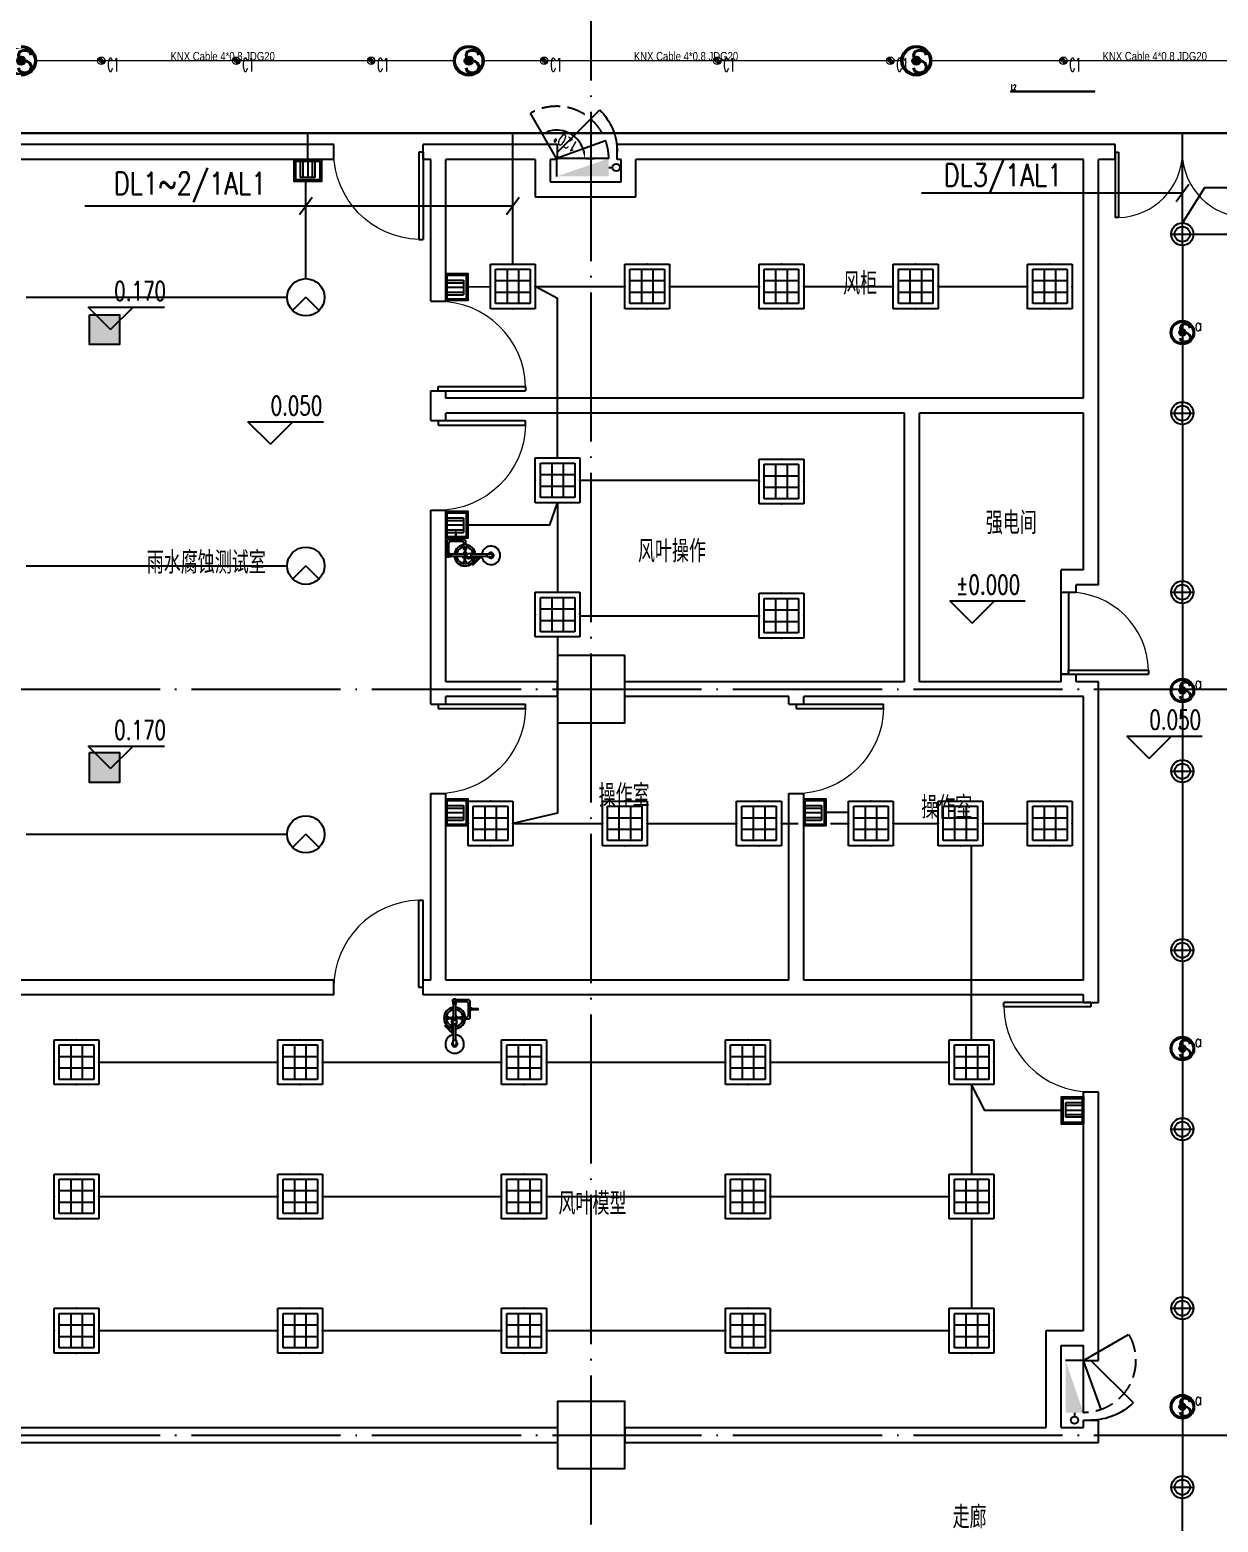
# Model space of a CAD drawing. Extents: x -621157 to 1764546, y -106808 to 741893.
# Drawn here: x 382399 to 398329, y 8832 to 28839 of the extents above; entities that cross this region are included whole.
import ezdxf
from ezdxf.enums import TextEntityAlignment as Align

# ---------------------------------------------------------------- set-up
doc = ezdxf.new("R2010")
doc.units = 0
doc.header["$LTSCALE"] = 1000
doc.header["$MEASUREMENT"] = 0
doc.linetypes.add('XREF-A-101-平面图_t3$0$DASH', pattern=[0.35, 0.25, -0.1])
doc.linetypes.add('XREF-A-101-平面图_t3$0$DOTE', pattern=[2.42, 2, -0.2, 0.02, -0.2])
for name, color, linetype in [('0-底图', 7, 'Continuous'), ('A-吊顶图及精装修区域', 7, 'Continuous'), ('EQUIP-照明', 3, 'Continuous'), ('I-LIGHT', 3, 'Continuous'), ('KNX line', 3, 'Continuous'), ('L_ELEM', 40, 'Continuous'), ('SIG_TEXT', 2, 'Continuous'), ('TEL_TEXT', 7, 'Continuous'), ('WIRE-控制', 6, 'Continuous'), ('WIRE-照明', 4, 'Continuous'), ('XREF-A-101-平面图_t3$0$1212121', 8, 'Continuous'), ('XREF-A-101-平面图_t3$0$A-COLUMN', 8, 'Continuous'), ('XREF-A-101-平面图_t3$0$A-DIM_ELEV', 8, 'Continuous'), ('XREF-A-101-平面图_t3$0$A-DOTE', 8, 'Continuous'), ('XREF-A-101-平面图_t3$0$A-PUB_HATCH', 8, 'Continuous'), ('XREF-A-101-平面图_t3$0$A-ROOM-CH', 8, 'Continuous'), ('XREF-A-101-平面图_t3$0$A-WALL', 8, 'Continuous'), ('XREF-A-101-平面图_t3$0$A-WINDOW', 8, 'Continuous'), ('XREF-A-101-平面图_t3$0$M-HOLE', 8, 'Continuous'), ('XREF-A-101-平面图_t3$0$P-EQUIPMENT', 8, 'Continuous'), ('XREF-A-101-平面图_t3$0$家具-实验室家具', 8, 'Continuous'), ('XREF-A-101-平面图_t3$0$水-尺寸', 8, 'Continuous'), ('控制系统', 6, 'Continuous'), ('设备-照明', 3, 'Continuous')]:
    doc.layers.add(name, color=color, linetype=linetype)
doc.layers.add('LIGHT-INF', color=6, linetype='Continuous', lineweight=0)
doc.layers.add('弱电设备层', color=1, linetype='Continuous', lineweight=9)
doc.styles.add('_TCH_LABEL', font='COMPLEX', dxfattribs={"bigfont": 'GBCBIG'})
doc.styles.add('_TEL_DIM', font='SIMPLEX', dxfattribs={"width": 0.8, "height": 3.5, "bigfont": 'HZTXT'})
doc.styles.add('arch_dim', font='arial.ttf', dxfattribs={"width": 0.8})
doc.styles.add('DIM_FONT', font='ROMANS', dxfattribs={"width": 0.8, "bigfont": 'HZDXC'})
doc.styles.add('INF DIM', font='SIMPLEX.SHX', dxfattribs={"width": 0.7, "bigfont": 'hztxt.shx'})
doc.styles.get("Standard").update_dxf_attribs({"font": 'romans.shx', "bigfont": 'HZDXC.SHX'})
doc.styles.add('XREF-A-101-平面图_t3$0$-HZDXCROMANS', font='ROMANS.shx', dxfattribs={"bigfont": 'HZDXC.shx'})
doc.styles.add('XREF-A-101-平面图_t3$0$A-DIM_T3', font='SIMPLEX', dxfattribs={"width": 0.705882, "bigfont": 'GBCBIG'})
doc.styles.add('XREF-A-101-平面图_t3$0$A-STANDARD', font='SIMPLEX', dxfattribs={"bigfont": 'GBCBIG'})
doc.styles.add('XZC', font='SIMPLEX.SHX', dxfattribs={"width": 0.7, "bigfont": 'hztxt.shx'})
doc.linetypes.add('Ground', pattern='A,0.75,-0.125,[135,sr.shx,S=0.1,R=0,X=-0.15,Y=0],0.125,-0.125', length=1.125)
doc.linetypes.add('LED_LINE', pattern='A,12.7,-5.08,["LED",XZC,S=2.54,R=0,X=-2.54,Y=-1.27],-6.35', length=24.13)
doc.dimstyles.get("Standard").update_dxf_attribs({"dimscale": 100, "dimtxt": 3.5, "dimasz": 1, "dimexe": 2.5, "dimexo": 3, "dimgap": 1.5, "dimtad": 1, "dimdec": 0, "dimzin": 0, "dimdsep": 46, "dimtxsty": 'Standard', "dimblk": 'ARCHTICK', "dimcen": 0.09, "dimadec": 0, "dimazin": 0, "dimtfac": 1, "dimtdec": 0, "dimtix": 1, "dimtmove": 2, "dimatfit": 3, "dimfxl": 0, "dimtolj": 1, "dimtzin": 0, "dimarcsym": 0})
doc.dimstyles.new('XREF-A-101-平面图_t3$0$A-DIM-ANGLE-50', dxfattribs={"dimscale": 50, "dimtxt": 2.975, "dimasz": 2, "dimexe": 2.5, "dimexo": 3, "dimgap": 1, "dimtad": 3, "dimdec": 0, "dimzin": 0, "dimdsep": 46, "dimtxsty": 'XREF-A-101-平面图_t3$0$A-DIM_T3', "dimcen": 0.09, "dimclrt": 7, "dimazin": 2, "dimtfac": 1, "dimtdec": 0, "dimtix": 1, "dimtmove": 2, "dimatfit": 3, "dimfxl": 0, "dimtolj": 1, "dimtzin": 0, "dimarcsym": 0})

# ---------------------------------------------------------------- blocks, each defined once
blk = doc.blocks.new('XREF-A-101-平面图_t3$0$轴网')
at = {"layer": 'XREF-A-101-平面图_t3$0$A-DOTE', "linetype": 'XREF-A-101-平面图_t3$0$DOTE'}
for p, q in [((19000, -3300), (19000, 43300)), ((-3300, 20000), (69800, 20000)), ((-3300, 10000), (69800, 10000))]:
    blk.add_line(p, q, dxfattribs=at)
blk = doc.blocks.new('XREF-A-101-平面图_t3$0$ROOM')
at = {"layer": 'XREF-A-101-平面图_t3$0$A-ROOM-CH', "style": 'XREF-A-101-平面图_t3$0$-HZDXCROMANS', "width": 0.6}
for tag, p in [('中文房间名称', (0, -1000)), ('英文房间名称', (0, -1500))]:
    blk.add_attdef(tag, text='', height=300, dxfattribs=at).set_placement(p, align=Align.CENTER)
blk = doc.blocks.new('XREF-A-101-平面图_t3$0$柱网1F')
at = {"layer": 'XREF-A-101-平面图_t3$0$A-COLUMN'}
for points in [[(18550, -20450), (19450, -20450), (19450, -19550), (18550, -19550)], [(18550, -30450), (19450, -30450), (19450, -29550), (18550, -29550)]]:
    blk.add_lwpolyline(points, close=True, dxfattribs=at)
blk = doc.blocks.new('*D25269')
at = {"layer": 'Defpoints', "color": 0}
for p in [(453, 823), (240, 700), (240, 454), (484, 409)]:
    blk.add_point(p, dxfattribs=at)
at = {"layer": 'XREF-A-101-平面图_t3$0$水-尺寸', "color": 0, "linetype": 'ByBlock', "lineweight": -2}
for p, q in [((583, 898), (677, 952)), ((240, 304), (240, 195))]:
    blk.add_line(p, q, dxfattribs=at)
blk.add_arc((240, 700), 380, 285.1271, 14.8729, dxfattribs=at)
at = {"layer": 'XREF-A-101-平面图_t3$0$水-尺寸', "color": 0}
for points in [[(623, 804), (592, 791), (569, 890)], [(337, 350), (341, 317), (240, 320)]]:
    blk.add_solid(points, dxfattribs=at)
at = {"layer": 'XREF-A-101-平面图_t3$0$水-尺寸', "color": 7, "insert": (461, 572), "char_height": 148.8, "attachment_point": 5, "rotation": 60, "style": 'XREF-A-101-平面图_t3$0$A-DIM_T3'}
blk.add_mtext('\\A1;120%%d', dxfattribs=at)
blk = doc.blocks.new('_ArchTick')
at = {"color": 0, "linetype": 'ByBlock', "const_width": 0.4}
blk.add_lwpolyline([(-0.5, -0.5), (0.5, 0.5)], dxfattribs=at)
blk = doc.blocks.new('*D25423')
at = {"layer": 'Defpoints', "color": 0}
blk.add_point((0, 0), dxfattribs=at)
blk.add_point((0, 0), dxfattribs=at)
blk.add_point((0, 0), dxfattribs=at)
blk.add_point((0, 0), dxfattribs=at)
at = {"layer": 'XREF-A-101-平面图_t3$0$水-尺寸', "color": 0, "linetype": 'ByBlock', "lineweight": -2}
blk.add_line((0, 300), (0, 250), dxfattribs=at)
blk.add_line((0, 300), (0, 250), dxfattribs=at)
blk.add_arc((0, 0), 0, 180, 180, dxfattribs=at)
at = {"layer": 'XREF-A-101-平面图_t3$0$水-尺寸', "color": 0, "linetype": 'ByBlock', "lineweight": -2, "xscale": 100, "yscale": 100, "zscale": 100}
for rotation in [90, 90.00000000000001]:
    blk.add_blockref('_ArchTick', (0, 0), dxfattribs=dict(at, rotation=rotation))
at = {"layer": 'XREF-A-101-平面图_t3$0$水-尺寸', "color": 0, "insert": (0, 0), "char_height": 350, "attachment_point": 5}
blk.add_mtext('\\A1;0%%d', dxfattribs=at)
blk = doc.blocks.new('XREF-A-101-平面图_t3$0$Shower_plan')
at = {"layer": 'XREF-A-101-平面图_t3$0$1212121'}
for p, q in [((-20, -112), (-20, -94)), ((-16, -314), (-16, -120)), ((16, -314), (16, -120)), ((20, -112), (20, -94)), ((164, -90), (164, -66)), ((184, -114), (208, -114)), ((212, -177), (208, -177)), ((212, -199), (208, -199)), ((215, -184), (220, -184)), ((215, -193), (220, -193)), ((-94, -290), (-90, -290)), ((-75, -301), (-18, -302)), ((-75, -315), (-22, -315)), ((-34, -355), (-31, -355)), ((-34, -361), (-31, -361)), ((-16, -607), (-16, -396)), ((16, -607), (16, -396)), ((75, -302), (17, -302)), ((75, -316), (22, -316)), ((94, -327), (90, -327)), ((160, -297), (160, -321)), ((184, -274), (208, -274))]:
    blk.add_line(p, q, dxfattribs=at)
for points in [[(-22, -120), (-22, -112), (22, -112), (22, -120)], [(-37, -500), (-34, -500), (-34, -346), (-37, -346)], [(24, -388), (-24, -388), (-24, -338), (-22, -336), (22, -336), (24, -338)]]:
    blk.add_lwpolyline(points, close=True, dxfattribs=at)
for points in [[(143, -321), (184, -321, 0.414214), (208, -297), (208, -90, 0.414214), (184, -66), (23, -66)], [(143, -297), (160, -297, 0.414214), (184, -273), (184, -114, 0.414214), (160, -90), (23, -90)], [(-111, -308, -0.092425), (-109, -301, -0.095768), (-106, -295, -0.100909), (-101, -292, -0.104872), (-94, -290, -0.001591), (-94, -290, -0.100909)], [(-93, -325, -0.034962), (-95, -325, -0.104872), (-101, -324, -0.100909), (-106, -320, -0.095768), (-110, -314, -0.092425), (-111, -308, -0.092425)], [(-37, -349, 0.153738), (-38, -347), (-43, -347, 0.078248), (-44, -349), (-44, -364, 0.153738), (-43, -367), (-38, -367, 0.153738), (-37, -364)], [(-23, -388), (-23, -395, 0.154019), (-19, -396), (19, -396, 0.154019), (23, -395), (23, -388)], [(92, -292, -0.034962), (94, -292, -0.104872), (100, -293, -0.100909), (106, -297, -0.095768), (109, -303, -0.092425), (110, -310, -0.092425)], [(110, -310, -0.092425), (109, -316, -0.095768), (105, -322, -0.100909), (100, -326, -0.104872), (94, -327, -0.001591), (94, -327, -0.100909)], [(-16, -530), (-128, -419, -1), (-122, -414)], [(-122, -414), (-53, -483, -1)], [(-37, -491), (-54, -491, -1), (-54, -483), (-37, -483)], [(-45, -491), (-16, -519, -1)]]:
    blk.add_lwpolyline(points, format="xyb", dxfattribs=at)
for points in [[(212, -177), (214, -177), (215, -179), (215, -198), (214, -199)], [(212, -199), (214, -199), (215, -198), (215, -179), (214, -177)], [(-24, -371), (-31, -371), (-31, -346), (-24, -346)], [(-22, -336), (-22, -314), (22, -314), (22, -336)], [(-34, -491), (-28, -491), (-28, -483), (-34, -483)], [(-31, -657), (-20, -637)], [(20, -637), (31, -657), (16, -684), (-16, -684), (-31, -657)]]:
    blk.add_lwpolyline(points, dxfattribs=at)
for points in [[(221, -201), (229, -201, 0.414214), (231, -199), (231, -194, -0.414214), (232, -193), (313, -193, 0.414214), (313, -192), (313, -185, 0.414214), (313, -184), (232, -184, -0.414214), (231, -183), (231, -177, 0.414214), (229, -176), (221, -176, 0.414214), (220, -177), (220, -199, 0.414214)], [(-106, -308, -0.092425), (-105, -301, -0.095768), (-102, -295, -0.100909), (-96, -292, -0.104872), (-90, -290, -0.104872), (-84, -292, -0.100909), (-79, -296, -0.095768), (-75, -301, -0.092425), (-74, -308, -0.092425), (-75, -315, -0.095768), (-79, -320, -0.100909), (-84, -324, -0.104872), (-90, -325, -0.104872), (-97, -324, -0.100909), (-102, -320, -0.095768), (-105, -314, -0.092425)], [(106, -310, -0.092425), (105, -316, -0.095768), (101, -322, -0.100909), (96, -326, -0.104872), (90, -327, -0.104872), (84, -325, -0.100909), (78, -322, -0.095768), (75, -316, -0.092425), (74, -309, -0.092425), (75, -303, -0.095768), (78, -297, -0.100909), (84, -293, -0.104872), (90, -292, -0.104872), (96, -293, -0.100909), (101, -297, -0.095768), (105, -303, -0.092425)], [(-20, -657), (-20, -607), (20, -607), (20, -657, -1)]]:
    blk.add_lwpolyline(points, format="xyb", close=True, dxfattribs=at)
for centre, radius in [((0, -78), 26.3), ((0, -78), 16.4), ((-60, -481), 3.91)]:
    blk.add_circle(centre, radius, dxfattribs=at)
for centre, radius, start, end in [((0, -309), 144, 96.5663, 263.4343), ((0, -309), 139, 96.804, 263.1966), ((0, -309), 111, 98.3801, 261.6205), ((0, -309), 144, 276.5663, 83.4343), ((0, -309), 139, 276.804, 83.1966), ((0, -309), 111, 278.6256, 81.375), ((0, -309), 36, 116.7475, 168.6934), ((0, -309), 36, 190.3072, 231.764), ((0, -309), 18.8, 149.7809, 195.9711), ((0, -309), 36, 10.3072, 62.4104), ((0, -309), 18.8, 344.0295, 27.2237), ((0, -309), 36, 308.7702, 348.6934), ((0, -657), 125, 97.5816, 82.419), ((0, -657), 37.5, 121.3804, 58.6121)]:
    blk.add_arc(centre, radius, start, end, dxfattribs=at)
blk = doc.blocks.new('XREF-A-101-平面图_t3$0$G$C45C07046')
at = {"layer": 'XREF-A-101-平面图_t3$0$家具-实验室家具', "color": 252}
for p, rotation in [((116999, 21794), 90.00000001293951), ((117170, 15900), 1.293952563271051e-08)]:
    blk.add_blockref('XREF-A-101-平面图_t3$0$Shower_plan', p, dxfattribs=dict(at, rotation=rotation))
blk = doc.blocks.new('XREF-A-101-平面图_t3$0$DOOR2DLIB$SYSLIB$00000107')
at = {"color": 0}
for p, q in [((0.45, 0.975), (0.5, 0.975)), ((0.45, 0), (0.45, 0.975)), ((0.5, 0), (0.5, 0.975)), ((0.5, 0), (0.45, 0))]:
    blk.add_line(p, q, dxfattribs=at)
at = {"color": 0, "lineweight": 13}
blk.add_arc((0.475, 0), 0.975, 91.4693, 180, dxfattribs=at)
blk = doc.blocks.new('XREF-A-101-平面图_t3$0$DOOR2DLIB$SYSLIB$00000108')
at = {"color": 0}
for p, q in [((-0.5, 0), (-0.5, 0.4875)), ((-0.475, 0.4875), (-0.5, 0.4875)), ((-0.475, 0), (-0.475, 0.4875)), ((0.475, 0), (0.475, 0.4875)), ((0.475, 0.4875), (0.5, 0.4875)), ((0.5, 0), (0.5, 0.4875)), ((-0.5, 0), (-0.475, 0)), ((0.5, 0), (0.475, 0))]:
    blk.add_line(p, q, dxfattribs=at)
at = {"color": 0, "lineweight": 13}
for centre, start, end in [((-0.4875, 0), 0, 88.53072), ((0.4875, 0), 91.46928, 180)]:
    blk.add_arc(centre, 0.4875, start, end, dxfattribs=at)
blk = doc.blocks.new('XREF-A-101-平面图_t3$0$DOOR2DLIB$SYSLIB$00000101')
at = {"color": 0}
blk.add_line((0.5, 0), (-0.207, 0.707), dxfattribs=at)
blk.add_arc((0.5, 0), 1, 135, 180, dxfattribs=at)
blk = doc.blocks.new('筒灯')
at = {"color": 8}
for p, q in [((150, 0), (-150, 0)), ((0, 150), (0, -150))]:
    blk.add_line(p, q, dxfattribs=at)
blk.add_circle((0, 0), 150)
blk.add_circle((0, 0), 102, dxfattribs=at)
blk = doc.blocks.new('G$C3816A8C5')
at = {"layer": '弱电设备层', "lineweight": -3}
for p, q in [((-114, 25), (-114, 298)), ((-114, 298), (129, 298)), ((-72, 25), (-72, 298)), ((1, 25), (1, 298)), ((87, 25), (87, 298)), ((129, 25), (129, 298))]:
    blk.add_line(p, q, dxfattribs=at)
for points in [[(-228, 0), (-228, 368), (228, 368), (228, 0)], [(-200, 25), (-200, 341), (202, 341), (202, 25)]]:
    blk.add_lwpolyline(points, close=True, dxfattribs=at)
blk = doc.blocks.new('HC002569125682')
at = {"layer": 'EQUIP-照明', "color": 0}
for q in [(-1.77, -1.77), (1.77, -1.77)]:
    blk.add_line((0, 0), q, dxfattribs=at)
blk.add_circle((0, 0), 2.5, dxfattribs=at)
at = {"color": 0, "width": 0.7}
blk.add_attdef('PSFHATT', (2.52, -2.5), '', height=0.025, dxfattribs=at)
at = {"layer": 'EQUIP-照明', "color": 0, "style": '_TCH_LABEL', "flags": 9}
blk.add_attdef('A', (0, 0), '', height=0.0001, dxfattribs=at)
blk = doc.blocks.new('SS')
at = {"layer": '控制系统'}
for p, q in [((351296, 52793), (351149, 52793)), ((351290, 52821), (351155, 52765)), ((351155, 52821), (351290, 52765)), ((351171, 52844), (351275, 52741)), ((351275, 52844), (351171, 52741)), ((351195, 52860), (351251, 52725)), ((351251, 52860), (351195, 52725)), ((351223, 52866), (351223, 52719))]:
    blk.add_line(p, q, dxfattribs=at)
for radius in [303, 272, 83.5, 73.3]:
    blk.add_circle((351223, 52793), radius, dxfattribs=at)
at = {"color": 7, "style": '_TEL_DIM', "width": 0.8}
blk.add_text('s', height=673, dxfattribs=at).set_placement((351098, 52554))
at = {"layer": 'SIG_TEXT', "style": 'DIM_FONT', "width": 0.75}
blk.add_text('a', height=300, dxfattribs=at).set_placement((351535, 52835))
blk = doc.blocks.new('$equip$00001153')
for p, q in [((-0.5, 0.5), (0.5, 0.5)), ((-0.5, -0.5), (-0.5, 0.5)), ((-0.385, 0.385), (0.385, 0.385)), ((-0.385, -0.385), (-0.385, 0.385)), ((-0.129, 0.385), (-0.129, -0.385)), ((0.128, 0.385), (0.128, -0.385)), ((0.385, 0.385), (0.385, -0.385)), ((0.5, 0.5), (0.5, -0.5)), ((-0.385, 0.128), (0.385, 0.128)), ((-0.385, -0.129), (0.385, -0.129)), ((0.5, -0.5), (-0.5, -0.5)), ((0.385, -0.385), (-0.385, -0.385))]:
    blk.add_line(p, q)
for p in [(0, 0.5), (-0.5, 0), (0.5, 0), (0, -0.5)]:
    blk.add_point(p)
at = {"layer": 'TEL_TEXT', "style": '_TEL_DIM', "flags": 1}
blk.add_attdef('A', text='', height=0.00002, dxfattribs=at).set_placement((0, 0), align=Align.MIDDLE_CENTER)
blk = doc.blocks.new('G$C47A28A43')
at = {"layer": 'EQUIP-照明', "xscale": 600.000000002794, "yscale": 600.0000000027358, "zscale": 600.0000000027285}
for p in [(17950, -14600), (19750, -14600), (21550, -14600), (23350, -14600), (25150, -14600), (18550, -17200), (21550, -17215), (18550, -19000), (21550, -19015), (17650, -21800), (19450, -21800), (21250, -21800), (22750, -21800), (23950, -21800), (25150, -21800), (12100, -25000), (15100, -25000), (18100, -25000), (21100, -25000), (24100, -25000), (12100, -26800), (15100, -26800), (18100, -26800), (21100, -26800), (24100, -26800), (12100, -28600), (15100, -28600), (18100, -28600), (21100, -28600), (24100, -28600)]:
    blk.add_blockref('$equip$00001153', p, dxfattribs=at)
blk = doc.blocks.new('Infinity0113193952')
blk.add_lwpolyline([(-8306, -2073), (-8306, -2081), (-7178, -2081), (-7178, -2073)], close=True)
at = {"style": 'INF DIM', "width": 0.5}
blk.add_text('L2', height=72, dxfattribs=at).set_placement((-8301, -2055))
blk = doc.blocks.new('A$Cffee1762')
h = blk.add_hatch(color=8)
h.dxf.hatch_style = 1
h.paths.add_polyline_path([(-50, 0), (-24, 0, -0.414214), (0, 24), (0, 50, 0.414214)])
h.paths.add_polyline_path([(0, -24), (0, -50, 0.414214), (50, 0), (24, 0, -0.414214)])
at = {"color": 8}
for points in [[(50, 0), (-50, 0)], [(0, 50), (0, -50)]]:
    blk.add_lwpolyline(points, dxfattribs=at)
blk.add_circle((0, 0), 50)
blk.add_circle((0, 0), 24.5, dxfattribs=at)
at = {"style": 'INF DIM', "width": 0.5}
blk.add_text('C1', height=180, dxfattribs=at).set_placement((81, -144))
blk = doc.blocks.new('*U24667')
at = {"layer": 'LIGHT-INF'}
blk.add_blockref('A$Cffee1762', (-71, 47), dxfattribs=at)
blk = doc.blocks.new('*U24666')
at = {"layer": 'LIGHT-INF', "color": 0, "linetype": 'ByBlock', "lineweight": -2}
for p in [(0, 0), (2320, 0), (4640, 0), (6960, 0), (9280, 0), (11600, 0), (13920, 0)]:
    blk.add_blockref('*U24667', p, dxfattribs=at)
blk = doc.blocks.new('G$C6C03BD24')
at = {"layer": 'LIGHT-INF', "color": 6}
for name, p in [('A$Cffee1762', (12433, -11575)), ('A$Cffee1762', (14242, -11575)), ('*U24666', (16121, -11622)), ('Infinity0113193952', (32928, -9910))]:
    blk.add_blockref(name, p, dxfattribs=at)
blk = doc.blocks.new('804')
at = {"layer": '控制系统'}
for p, q in [((27, 0), (-27, 0)), ((25, 10), (-25, -10)), ((-25, 10), (25, -10)), ((-19, 19), (19, -19)), ((19, 19), (-19, -19)), ((-10, 25), (10, -25)), ((10, 25), (-10, -25)), ((0, 27), (0, -27))]:
    blk.add_line(p, q, dxfattribs=at)
for radius in [112, 101, 31, 27.2]:
    blk.add_circle((0, 0), radius, dxfattribs=at)
at = {"color": 7, "style": '_TEL_DIM', "width": 0.8}
blk.add_text('s', height=250, dxfattribs=at).set_placement((-46, -89))
blk = doc.blocks.new('G$C51B1E2D8')
at = {"layer": 'KNX line', "ltscale": 73.427512, "const_width": 20}
for points in [[(11661, -11675), (17257, -11675)], [(17661, -11675), (23257, -11675)], [(23661, -11675), (29257, -11675)]]:
    blk.add_lwpolyline(points, dxfattribs=at)
at = {"layer": 'L_ELEM', "xscale": 1.795252225519288, "yscale": 1.795252225519288, "zscale": 1.795252225519288}
for p in [(11459, -11675), (17459, -11675), (23459, -11675)]:
    blk.add_blockref('804', p, dxfattribs=at)
at = {"layer": 'KNX line', "char_height": 114.29, "width": 1395.51, "attachment_point": 1, "style": 'arch_dim'}
for insert in [(13461, -11557, -1), (19672, -11557, -1), (25956, -11557, -1)]:
    blk.add_mtext('KNX Cable 4*0.8 JDG20', dxfattribs=dict(at, insert=insert))
blk = doc.blocks.new('XREF-A-101-平面图_t3$0$单出口消火栓新-M')
for p, q in [((240, 700), (846.2, 1050)), ((240, 700), (0, 700)), ((479.4, 42.2), (240, 700)), ((240, 0), (240, 700))]:
    blk.add_line(p, q)
at = {"color": 0, "linetype": 'XREF-A-101-平面图_t3$0$DASH'}
blk.add_arc((240, 700), 700, 270, 30, dxfattribs=at)
blk.add_solid([(240, 0), (0, 0), (0, 700)])
at = {"layer": 'XREF-A-101-平面图_t3$0$水-尺寸', "linetype": 'ByBlock'}
dim = blk.add_angular_dim_3p(base=(484.1724, 409.0066), center=(240, 700), p1=(240, 453.7576), p2=(453.2522, 823.1212), dimstyle='XREF-A-101-平面图_t3$0$A-DIM-ANGLE-50', override={"dimtix": 0}, dxfattribs=at)
dim.commit()
dim.dimension.update_dxf_attribs({"geometry": '*D25269', "text_midpoint": (461.2607, 572.2551)})
blk = doc.blocks.new('XREF-A-101-平面图_t3$0$')
at = {"layer": 'XREF-A-101-平面图_t3$0$P-EQUIPMENT', "color": 10}
blk.add_line((0, 120), (50, 120), dxfattribs=at)
at = {"layer": 'XREF-A-101-平面图_t3$0$P-EQUIPMENT'}
blk.add_circle((100, 120), 50, dxfattribs=at)
at = {"layer": 'XREF-A-101-平面图_t3$0$P-EQUIPMENT', "rotation": 90}
blk.add_blockref('XREF-A-101-平面图_t3$0$单出口消火栓新-M', (0, 0), dxfattribs=at)
blk = doc.blocks.new('XREF-A-101-平面图_t3$0$单出口消火栓新')
for p, q in [((-240, 700), (-846.2, 1050)), ((-479.4, 42.2), (-240, 700)), ((-240, 0), (-240, 700)), ((-240, 700), (0, 700))]:
    blk.add_line(p, q)
at = {"color": 0, "linetype": 'XREF-A-101-平面图_t3$0$DASH'}
blk.add_arc((-240, 700), 700, 150, 270, dxfattribs=at)
blk.add_solid([(-240, 0), (0, 0), (0, 700)])
at = {"layer": 'XREF-A-101-平面图_t3$0$水-尺寸', "linetype": 'ByBlock'}
dim = blk.add_angular_dim_3p(base=(0, 0), center=(0, 0), p1=(0, 0), p2=(0, 0), dimstyle='Standard', dxfattribs=at)
dim.commit()
dim.dimension.update_dxf_attribs({"geometry": '*D25423', "text_midpoint": (0, 0)})
blk = doc.blocks.new('*U25256')
at = {"layer": 'XREF-A-101-平面图_t3$0$P-EQUIPMENT', "color": 10}
blk.add_line((0, 120), (50, 120), dxfattribs=at)
at = {"layer": 'XREF-A-101-平面图_t3$0$P-EQUIPMENT'}
blk.add_circle((100, 120), 50, dxfattribs=at)
at = {"layer": 'XREF-A-101-平面图_t3$0$P-EQUIPMENT', "xscale": -1, "rotation": 90}
blk.add_blockref('XREF-A-101-平面图_t3$0$单出口消火栓新', (0, 0), dxfattribs=at)
blk = doc.blocks.new('XREF-A-101-平面图_t3$0$G$C156FCA62')
at = {"layer": 'XREF-A-101-平面图_t3$0$P-EQUIPMENT'}
blk.add_blockref('XREF-A-101-平面图_t3$0$', (19236, 26874), dxfattribs=at)
at = {"layer": 'XREF-A-101-平面图_t3$0$P-EQUIPMENT', "rotation": 270}
blk.add_blockref('*U25256', (25359, 10300), dxfattribs=at)
blk = doc.blocks.new('*U25374')
at = {"layer": 'XREF-A-101-平面图_t3$0$P-EQUIPMENT', "color": 10}
blk.add_line((0, 120), (50, 120), dxfattribs=at)
at = {"layer": 'XREF-A-101-平面图_t3$0$P-EQUIPMENT'}
blk.add_circle((100, 120), 50, dxfattribs=at)
at = {"layer": 'XREF-A-101-平面图_t3$0$P-EQUIPMENT', "xscale": -1, "rotation": 90}
blk.add_blockref('XREF-A-101-平面图_t3$0$单出口消火栓新', (0, 0), dxfattribs=at)
blk = doc.blocks.new('XREF-A-101-平面图_t3$0$G$C646F86AA')
at = {"layer": 'XREF-A-101-平面图_t3$0$P-EQUIPMENT'}
blk.add_blockref('XREF-A-101-平面图_t3$0$', (19236, 26874), dxfattribs=at)
at = {"layer": 'XREF-A-101-平面图_t3$0$P-EQUIPMENT', "rotation": 270}
blk.add_blockref('*U25374', (25359, 10300), dxfattribs=at)
blk = doc.blocks.new('XREF-A-101-平面图_t3')
at = {"layer": 'XREF-A-101-平面图_t3$0$A-PUB_HATCH'}
h = blk.add_hatch(dxfattribs=at)
h.set_pattern_fill('DOTS', color=256, scale=30)
h.set_pattern_definition([(0, (0, 0), (23.8125, 47.625), [0, -47.625])])
h.paths.add_polyline_path([(212275, 25020), (212675, 25020), (212675, 24620), (212275, 24620)])
h.paths.add_polyline_path([(208600, 25020), (209000, 25020), (209000, 24620), (208600, 24620)])
h.paths.add_polyline_path([(210000, 25020), (210400, 25020), (210400, 24620), (210000, 24620)])
h.paths.add_polyline_path([(212275, 19150), (212675, 19150), (212675, 18750), (212275, 18750)])
h.paths.add_polyline_path([(206245, 25020), (206645, 25020), (206645, 24620), (206245, 24620)])
h.paths.add_polyline_path([(210000, 19150), (210400, 19150), (210400, 18750), (210000, 18750)])
h.paths.add_polyline_path([(208600, 19150), (209000, 19150), (209000, 18750), (208600, 18750)])
h.paths.add_polyline_path([(203890, 25020), (204290, 25020), (204290, 24620), (203890, 24620)])
h.paths.add_polyline_path([(206245, 20200), (206645, 20200), (206645, 19800), (206245, 19800)])
h.paths.add_polyline_path([(206245, 19150), (206645, 19150), (206645, 18750), (206245, 18750)])
h.paths.add_polyline_path([(203890, 19150), (204290, 19150), (204290, 18750), (203890, 18750)])
h.paths.add_polyline_path([(207050, 21230), (207550, 21230), (207550, 20730), (207050, 20730)])
h.paths.add_polyline_path([(205350, 21230), (205850, 21230), (205850, 20730), (205350, 20730)])
h.paths.add_polyline_path([(205350, 22930), (205850, 22930), (205850, 22430), (205350, 22430)])
h.paths.add_polyline_path([(207050, 22930), (207550, 22930), (207550, 22430), (207050, 22430)])
at = {"layer": 'XREF-A-101-平面图_t3$0$A-DIM_ELEV'}
for p, q in [((212558, 24820), (212258, 25120)), ((212258, 25120), (213282, 25120)), ((212558, 24820), (212858, 25120)), ((214699, 23284), (214399, 23584)), ((214399, 23584), (215412, 23584)), ((214699, 23284), (214999, 23584)), ((224107, 20884), (223807, 21184)), ((223807, 21184), (224820, 21184)), ((224107, 20884), (224407, 21184)), ((212558, 18935), (212258, 19235)), ((212258, 19235), (213282, 19235)), ((212558, 18935), (212858, 19235)), ((226479, 19072), (226179, 19372)), ((226179, 19372), (227192, 19372)), ((226479, 19072), (226779, 19372))]:
    blk.add_line(p, q, dxfattribs=at)
at = {"layer": 'XREF-A-101-平面图_t3$0$A-WALL'}
for p, q in [((215550, 27300), (202900, 27300)), ((216950, 27300), (216750, 27300)), ((218350, 27300), (216950, 27300)), ((218550, 27300), (218350, 27300)), ((219500, 27300), (219350, 27300)), ((225700, 27300), (219500, 27300)), ((226025, 27300), (225700, 27300)), ((215550, 27100), (202800, 27100)), ((216850, 27100), (216750, 27100)), ((216850, 25200), (216850, 27100)), ((217050, 25200), (217050, 27100)), ((218250, 27100), (217050, 27100)), ((218250, 27100), (218250, 26600)), ((218450, 27100), (218450, 26800)), ((218550, 27100), (218450, 27100)), ((219400, 27100), (219350, 27100)), ((219400, 26800), (219400, 27100)), ((219600, 26600), (219600, 27100)), ((225600, 27100), (219600, 27100)), ((225600, 23900), (225600, 27100)), ((225800, 23800), (225800, 27100)), ((226025, 27100), (225800, 27100)), ((218450, 26800), (219400, 26800)), ((218250, 26600), (219600, 26600)), ((216850, 23800), (216850, 24000)), ((217050, 23900), (217050, 24000)), ((223300, 23900), (217050, 23900)), ((225600, 23900), (223300, 23900)), ((216850, 23600), (216850, 23800)), ((223200, 23700), (217050, 23700)), ((217050, 23600), (217050, 23700)), ((223200, 20100), (223200, 23700)), ((223400, 20100), (223400, 23700)), ((225600, 23700), (223400, 23700)), ((225600, 21600), (225600, 23700)), ((225800, 21400), (225800, 23800)), ((216850, 20000), (216850, 22400)), ((217050, 20100), (217050, 22400)), ((225600, 21600), (225300, 21600)), ((225300, 21300), (225300, 21600)), ((225800, 21400), (225500, 21400)), ((225500, 21300), (225500, 21400)), ((218550, 20100), (217050, 20100)), ((218550, 19900), (218550, 20100)), ((221750, 20100), (219450, 20100)), ((219450, 19900), (219450, 20100)), ((223200, 20100), (221750, 20100)), ((225300, 20100), (223400, 20100)), ((225300, 20100), (225300, 20200)), ((225500, 20100), (225500, 20200)), ((225800, 20100), (225500, 20100)), ((225800, 16000), (225800, 20100)), ((216850, 19800), (216850, 20000)), ((218550, 19900), (217050, 19900)), ((217050, 19800), (217050, 19900)), ((221650, 19900), (219450, 19900)), ((221650, 19800), (221650, 19900)), ((221850, 19800), (221850, 19900)), ((223300, 19900), (221850, 19900)), ((225400, 19900), (223300, 19900)), ((225600, 19900), (225400, 19900)), ((225600, 16100), (225600, 19900)), ((216850, 16100), (216850, 18600)), ((217050, 16100), (217050, 18600)), ((221650, 16100), (221650, 18600)), ((221850, 16100), (221850, 18600)), ((215550, 16100), (211050, 16100)), ((216850, 16100), (216750, 16100)), ((221650, 16100), (217050, 16100)), ((225600, 16100), (221850, 16100)), ((215550, 15900), (211150, 15900)), ((216950, 15900), (216750, 15900)), ((221750, 15900), (216950, 15900)), ((225600, 15900), (221750, 15900)), ((225600, 15800), (225600, 15900)), ((225800, 15800), (225800, 16000)), ((225600, 11400), (225600, 14600)), ((225800, 11300), (225800, 14600)), ((225100, 10100), (225100, 11400)), ((225100, 11400), (225600, 11400)), ((225800, 11000), (225800, 11300)), ((225300, 10100), (225300, 11200)), ((225300, 11200), (225600, 11200)), ((225600, 11000), (225600, 11200)), ((209950, 10100), (218550, 10100)), ((218550, 10100), (218550, 9900)), ((219450, 10100), (225100, 10100)), ((219450, 10100), (219450, 9900)), ((225300, 10100), (225600, 10100)), ((225600, 10100), (225600, 10200)), ((225800, 9900), (225800, 10200)), ((209950, 9900), (218550, 9900)), ((219450, 9900), (225200, 9900)), ((225200, 9900), (225800, 9900))]:
    blk.add_line(p, q, dxfattribs=at)
for points in [[(215550, 27100), (215550, 27300)], [(216750, 27100), (216750, 27300)], [(218550, 27100), (218550, 27300)], [(219350, 27100), (219350, 27300)], [(226025, 27100), (226025, 27300)], [(216850, 25200), (217050, 25200)], [(216850, 24000), (217050, 24000)], [(216850, 23600), (217050, 23600)], [(216850, 22400), (217050, 22400)], [(225300, 21300), (225500, 21300)], [(225300, 20200), (225500, 20200)], [(216850, 19800), (217050, 19800)], [(221650, 19800), (221850, 19800)], [(216850, 18600), (217050, 18600)], [(221650, 18600), (221850, 18600)], [(215550, 15900), (215550, 16100)], [(216750, 15900), (216750, 16100)], [(225600, 15800), (225800, 15800)], [(225600, 14600), (225800, 14600)], [(225600, 11000), (225800, 11000)], [(225600, 10200), (225800, 10200)]]:
    blk.add_lwpolyline(points, dxfattribs=at)
at = {"layer": 'XREF-A-101-平面图_t3$0$A-WINDOW'}
blk.add_lwpolyline([(225300, 21300), (225400, 21300), (225400, 20200), (225300, 20200)], close=True, dxfattribs=at)
at = {"layer": 'XREF-A-101-平面图_t3$0$M-HOLE'}
for points in [[(212275, 25020), (212675, 25020), (212675, 24620), (212275, 24620)], [(212275, 19150), (212675, 19150), (212675, 18750), (212275, 18750)]]:
    blk.add_lwpolyline(points, close=True, dxfattribs=at)
for name, p in [('XREF-A-101-平面图_t3$0$G$C156FCA62', (200000, 0)), ('XREF-A-101-平面图_t3$0$G$C646F86AA', (200000, 0)), ('XREF-A-101-平面图_t3$0$G$C646F86AA', (200000, 0)), ('XREF-A-101-平面图_t3$0$G$C45C07046', (100000, 0))]:
    blk.add_blockref(name, p)
at = {"layer": 'XREF-A-101-平面图_t3$0$A-COLUMN'}
blk.add_blockref('XREF-A-101-平面图_t3$0$柱网1F', (200000, 40000), dxfattribs=at)
at = {"layer": 'XREF-A-101-平面图_t3$0$A-DOTE'}
blk.add_blockref('XREF-A-101-平面图_t3$0$轴网', (200000, 0), dxfattribs=at)
at = {"layer": 'XREF-A-101-平面图_t3$0$A-ROOM-CH'}
ref = blk.add_blockref('XREF-A-101-平面图_t3$0$ROOM', (222606, 26287), dxfattribs=at)
ref.add_attrib('中文房间名称', '风柜', dxfattribs={"height": 300, "style": 'XREF-A-101-平面图_t3$0$-HZDXCROMANS', "width": 0.8}).set_placement((222606, 25287), align=Align.CENTER)
ref = blk.add_blockref('XREF-A-101-平面图_t3$0$ROOM', (224632, 23079), dxfattribs=at)
ref.add_attrib('中文房间名称', '强电间', dxfattribs={"height": 300, "style": 'XREF-A-101-平面图_t3$0$-HZDXCROMANS', "width": 0.8}).set_placement((224632, 22079), align=Align.CENTER)
ref = blk.add_blockref('XREF-A-101-平面图_t3$0$ROOM', (220083, 22699), dxfattribs=at)
ref.add_attrib('中文房间名称', '风叶操作', dxfattribs={"height": 300, "style": 'XREF-A-101-平面图_t3$0$-HZDXCROMANS', "width": 0.8}).set_placement((220083, 21699), align=Align.CENTER)
ref = blk.add_blockref('XREF-A-101-平面图_t3$0$ROOM', (213840, 22547), dxfattribs=at)
ref.add_attrib('中文房间名称', '雨水腐蚀测试室', dxfattribs={"height": 300, "style": 'XREF-A-101-平面图_t3$0$-HZDXCROMANS', "width": 0.8}).set_placement((213840, 21547), align=Align.CENTER)
ref = blk.add_blockref('XREF-A-101-平面图_t3$0$ROOM', (219442, 19424), dxfattribs=at)
ref.add_attrib('中文房间名称', '操作室', dxfattribs={"height": 300, "style": 'XREF-A-101-平面图_t3$0$-HZDXCROMANS', "width": 0.8}).set_placement((219442, 18424), align=Align.CENTER)
ref = blk.add_blockref('XREF-A-101-平面图_t3$0$ROOM', (223767, 19265), dxfattribs=at)
ref.add_attrib('中文房间名称', '操作室', dxfattribs={"height": 300, "style": 'XREF-A-101-平面图_t3$0$-HZDXCROMANS', "width": 0.8}).set_placement((223767, 18265), align=Align.CENTER)
ref = blk.add_blockref('XREF-A-101-平面图_t3$0$ROOM', (219017, 13953), dxfattribs=at)
ref.add_attrib('中文房间名称', '风叶模型', dxfattribs={"height": 300, "style": 'XREF-A-101-平面图_t3$0$-HZDXCROMANS', "width": 0.8}).set_placement((219017, 12953), align=Align.CENTER)
ref = blk.add_blockref('XREF-A-101-平面图_t3$0$ROOM', (224073, 9749), dxfattribs=at)
ref.add_attrib('中文房间名称', '走廊', dxfattribs={"height": 300, "style": 'XREF-A-101-平面图_t3$0$-HZDXCROMANS', "width": 0.8}).set_placement((224073, 8749), align=Align.CENTER)
at = {"layer": 'XREF-A-101-平面图_t3$0$A-WINDOW'}
for name, p, xscale, yscale, zscale, rotation in [('XREF-A-101-平面图_t3$0$DOOR2DLIB$SYSLIB$00000101', (218950, 27200), 800, -800, 800, 180), ('XREF-A-101-平面图_t3$0$DOOR2DLIB$SYSLIB$00000107', (216150, 27200), -1200, 1200, -1200, 180), ('XREF-A-101-平面图_t3$0$DOOR2DLIB$SYSLIB$00000108', (226925, 27200), 1800, 1800, 1800, 180), ('XREF-A-101-平面图_t3$0$DOOR2DLIB$SYSLIB$00000107', (216950, 24600), -1200, -1200, -1200, 90), ('XREF-A-101-平面图_t3$0$DOOR2DLIB$SYSLIB$00000107', (216950, 23000), 1200, -1200, 1200, 90), ('XREF-A-101-平面图_t3$0$DOOR2DLIB$SYSLIB$00000107', (225400, 20750), -1100, -1100, -1100, 90), ('XREF-A-101-平面图_t3$0$DOOR2DLIB$SYSLIB$00000107', (216950, 19200), 1200, -1200, 1200, 90), ('XREF-A-101-平面图_t3$0$DOOR2DLIB$SYSLIB$00000107', (221750, 19200), 1200, -1200, 1200, 90), ('XREF-A-101-平面图_t3$0$DOOR2DLIB$SYSLIB$00000107', (216150, 16000), -1200, -1200, -1200, 180), ('XREF-A-101-平面图_t3$0$DOOR2DLIB$SYSLIB$00000107', (225700, 15200), 1200, 1200, 1200, 90), ('XREF-A-101-平面图_t3$0$DOOR2DLIB$SYSLIB$00000101', (225700, 10600), 800, -800, 800, 90)]:
    blk.add_blockref(name, p, dxfattribs=dict(at, xscale=xscale, yscale=yscale, zscale=zscale, rotation=rotation))
at = {"layer": 'XREF-A-101-平面图_t3$0$A-DIM_ELEV', "color": 7, "style": 'XREF-A-101-平面图_t3$0$A-STANDARD', "width": 0.705882}
for s, p in [('0.170', (212606, 25210)), ('0.050', (214702, 23674)), ('%%P0.000', (223887, 21274)), ('0.050', (226482, 19462)), ('0.170', (212606, 19325))]:
    blk.add_text(s, height=255, dxfattribs=at).set_placement(p)

msp = doc.modelspace()

# ---------------------------------------------------------------- block references
at = {"layer": '0-底图'}
msp.add_blockref('XREF-A-101-平面图_t3', (170924, 0), dxfattribs=at)

# ---------------------------------------------------------------- next in the draw order: linework, layer by layer
at = {"layer": 'SIG_TEXT'}
for points in [[(394354, 26654), (397849, 26654)], [(397765, 26538), (397934, 26770)], [(383137, 26480), (388874, 26480)], [(386015, 26364), (386184, 26596)], [(388790, 26364), (388959, 26596)]]:
    msp.add_lwpolyline(points, dxfattribs=at)
at = {"layer": 'WIRE-控制', "linetype": 'Ground', "const_width": 30}
msp.add_lwpolyline([(376861, 33662), (374053, 33662, 0.414214), (374003, 33612), (374003, 27504, 0.414214), (374053, 27454), (429656, 27454)], format="xyb", dxfattribs=at)
at = {"layer": 'WIRE-控制', "linetype": 'Ground'}
for points in [[(386127, 27100), (386127, 27454)], [(388874, 25700), (388874, 27454)], [(397849, 26250), (397849, 27454)], [(386099, 25504), (386099, 26806)], [(398680, 26722), (398145, 26722), (397849, 26250)], [(397999, 26100), (400374, 26100)], [(397849, 25950), (397849, 23850)], [(382349, 25254), (385849, 25254)], [(388269, 25392), (388574, 25400)], [(389174, 25400), (390374, 25400)], [(389474, 23100), (389474, 25236), (389174, 25400)], [(390974, 25400), (392174, 25400)], [(392774, 25400), (393974, 25400)], [(394574, 25400), (395774, 25400)], [(397849, 23550), (397849, 21450)], [(389774, 22800), (392174, 22800)], [(388269, 22205), (389369, 22205), (389474, 22500)], [(389474, 22500), (389474, 21300)], [(382349, 21654), (385849, 21654)], [(397849, 21150), (397849, 19050)], [(389774, 20985), (392174, 20985)], [(389474, 20700), (389474, 18338), (388874, 18200)], [(397849, 18750), (397849, 16650)], [(388269, 18349), (388274, 18349)], [(393069, 18349), (393374, 18349)], [(382349, 18054), (385849, 18054)], [(388874, 18200), (390074, 18200)], [(390674, 18200), (391874, 18200)], [(392474, 18200), (392700, 18200)], [(393134, 18200), (393374, 18200)], [(393974, 18200), (394574, 18200)], [(395174, 18200), (395774, 18200)], [(395024, 15300), (395024, 17900)], [(397849, 16350), (397849, 14250)], [(383324, 15000), (385724, 15000)], [(386324, 15000), (388724, 15000)], [(389324, 15000), (391724, 15000)], [(392324, 15000), (394724, 15000)], [(395024, 14700), (395024, 13500)], [(396230, 14351), (395200, 14351), (395024, 14700)], [(397849, 13950), (397849, 11850)], [(383324, 13200), (385724, 13200)], [(386324, 13200), (388724, 13200)], [(389324, 13200), (391724, 13200)], [(392324, 13200), (394724, 13200)], [(395024, 12900), (395024, 11700)], [(397849, 11550), (397849, 9450)], [(383324, 11400), (385724, 11400)], [(386324, 11400), (388724, 11400)], [(389324, 11400), (391724, 11400)], [(392324, 11400), (394724, 11400)]]:
    msp.add_lwpolyline(points, dxfattribs=at)
msp.add_lwpolyline([(395974, 8600), (397799, 8600, 0.414214), (397849, 8650), (397849, 9150)], format="xyb", dxfattribs=at)

# ---------------------------------------------------------------- next in the draw order: block references
at = {"layer": 'A-吊顶图及精装修区域', "color": 2}
msp.add_blockref('G$C47A28A43', (370924, 40000), dxfattribs=at)
at = {"layer": 'EQUIP-照明', "color": 1, "xscale": 0.8, "yscale": 0.8, "zscale": 0.8, "rotation": 180}
msp.add_blockref('G$C3816A8C5', (386127, 27100), dxfattribs=at)
at = {"layer": 'I-LIGHT', "linetype": 'LED_LINE', "ltscale": 0.5, "rotation": 180}
for p in [(397849, 26100), (397849, 23700), (397849, 21300), (397849, 18900), (397849, 16500), (397849, 14100), (397849, 11700), (397849, 9300)]:
    msp.add_blockref('筒灯', p, dxfattribs=at)
at = {"layer": 'WIRE-控制', "linetype": 'Ground', "xscale": 0.8, "yscale": 0.8, "zscale": 0.8}
for p, rotation in [((387974, 25392), 269.9999999999998), ((387974, 22205), 269.9999999999998), ((387974, 18349), 269.9999999999998), ((392774, 18349), 269.9999999999998), ((396524, 14351), 89.99999999999979)]:
    msp.add_blockref('G$C3816A8C5', p, dxfattribs=dict(at, rotation=rotation))
at = {"layer": 'WIRE-照明', "xscale": 0.528, "yscale": 0.528, "zscale": 0.528}
for p in [(212404, -3094), (212404, -7894), (212404, -12694), (212404, -17494)]:
    msp.add_blockref('SS', p, dxfattribs=at)
at = {"layer": '设备-照明', "xscale": 100, "yscale": 100, "zscale": 100}
for p in [(386099, 25254), (386099, 21654), (386099, 18054)]:
    msp.add_blockref('HC002569125682', p, dxfattribs=at)

# ---------------------------------------------------------------- next in the draw order: texts
at = {"layer": 'SIG_TEXT', "color": 2, "style": 'DIM_FONT', "width": 0.8}
for s, p in [('DL3/1AL1', (396243, 26743)), ('DL1~2/1AL1', (385571, 26631))]:
    msp.add_text(s, height=300, dxfattribs=at).set_placement(p, align=Align.RIGHT)

# ---------------------------------------------------------------- next in the draw order: block references
at = {"layer": 'WIRE-照明'}
msp.add_blockref('G$C6C03BD24', (370924, 40000), dxfattribs=at)

# ---------------------------------------------------------------- next in the draw order: block references
msp.add_blockref('G$C51B1E2D8', (370824, 40100), dxfattribs=at)

doc.saveas('drawing.dxf')
